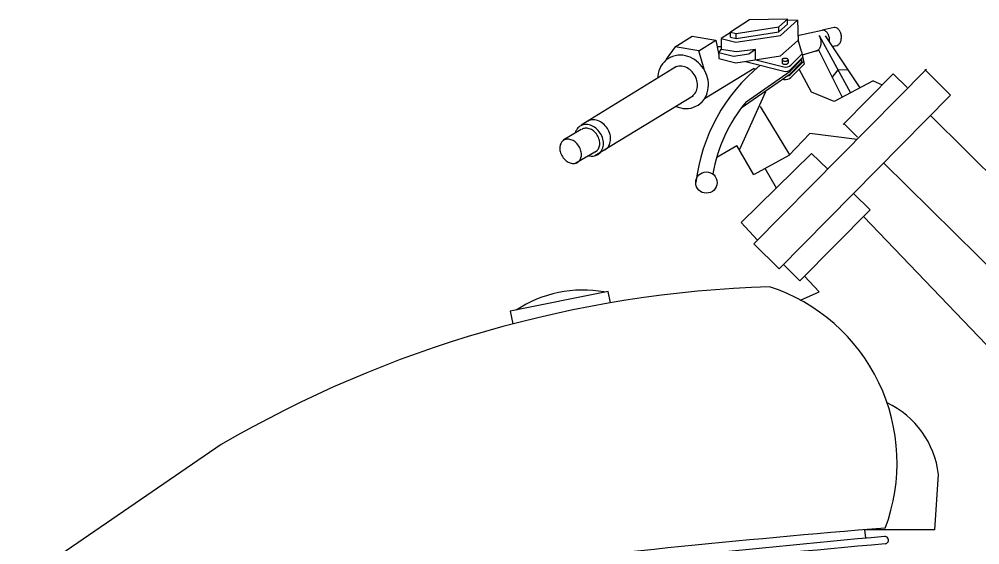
# Model space of a CAD drawing. Header units: millimetres. Extents: x -390 to 2317, y 0 to 1124.
# Drawn here: x 665 to 1324, y 763 to 1124 of the extents above; entities that cross this region are included whole.
import ezdxf

# ---------------------------------------------------------------- set-up
doc = ezdxf.new("R2010")
doc.units = ezdxf.units.MM
doc.layers.add('ceco.net 102 chopper', color=7, linetype='Continuous')

msp = doc.modelspace()

# ---------------------------------------------------------------- linework, layer by layer
at = {"layer": 'ceco.net 102 chopper'}
for p, q in [((1192.22, 1120.93), (1192.22, 1124.31)), ((1199.13, 1123.62), (1199.47, 1110.03)), ((1153.11, 1112.05), (1153.11, 1115.43)), ((1186.23, 1115.64), (1186.23, 1119.01)), ((1199.13, 1113.22), (1216.14, 1116.77)), ((1224.27, 1118.64), (1216.14, 1116.77)), ((1126.79, 1112.63), (1143.03, 1109.8)), ((1143.03, 1109.8), (1145.09, 1099.63)), ((1146.72, 1110.98), (1146.72, 1103.42)), ((1156.97, 1111.11), (1156.97, 1114.48)), ((1187.36, 1099.04), (1199.13, 1109.44)), ((1201.97, 1102.23), (1199.47, 1110.03)), ((1213.99, 1113.03), (1235.59, 1073.82)), ((1218.14, 1112.78), (1241.92, 1077.2)), ((1143.87, 1105.66), (1146.72, 1105.66)), ((1145.09, 1101.29), (1146.72, 1103.42)), ((1157.29, 1101.88), (1146.72, 1103.42)), ((1170.26, 1103.42), (1157.29, 1101.88)), ((1170.26, 1103.42), (1165.79, 1100.34)), ((1170.34, 1096.41), (1170.26, 1103.42)), ((1201.97, 1102.23), (1203.6, 1093.37)), ((1213.68, 1103.02), (1202.4, 1099.64)), ((1213.31, 1103.77), (1229.69, 1070.68)), ((1225.47, 1106), (1223.04, 1105.44)), ((1145.09, 1101.29), (1145.09, 1097.2)), ((1155.23, 1098.69), (1145.09, 1101.29)), ((1145.09, 1097.2), (1156.86, 1094.32)), ((1165.79, 1100.34), (1155.23, 1098.69)), ((1156.86, 1094.32), (1187.36, 1099.04)), ((1163.49, 1095.35), (1189.83, 1088.6)), ((1170.48, 1096.43), (1189.83, 1091.48)), ((1188.57, 1096.45), (1188.57, 1094.32)), ((1192.69, 1096.45), (1192.69, 1094.32)), ((1194.19, 1088.7), (1201.94, 1096.57)), ((1194.62, 1092.81), (1202.28, 1100.54)), ((1194.62, 1089.93), (1202.73, 1098.12)), ((1194.62, 1086.56), (1203.25, 1095.27)), ((1201.94, 1096.57), (1201.45, 1096.82)), ((1201.94, 1096.57), (1201.94, 1094.7)), ((1116.04, 1091.74), (1050.61, 1051.6)), ((1169.41, 1090.45), (1135.23, 1069.7)), ((1163.83, 1067.59), (1194.19, 1088.7)), ((1287.75, 1090.04), (1169.21, 970.03)), ((1169.41, 1090.45), (1170.47, 1090.18)), ((1194.19, 1086.82), (1201.94, 1094.7)), ((1194.62, 1084.31), (1203.6, 1093.37)), ((1208.82, 1074.07), (1200.32, 1089.95)), ((1222.92, 1084.37), (1227.08, 1089.44)), ((1227.08, 1089.44), (1233.45, 1089.86)), ((1286.53, 1089.74), (1304.32, 1072.17)), ((1160.53, 1063.43), (1194.19, 1086.82)), ((1188.98, 1083.2), (1189.83, 1082.98)), ((1230.38, 1052.03), (1264.76, 1086.85)), ((1264.76, 1086.85), (1274.41, 1077.32)), ((1251.07, 1082.07), (1224.32, 1067.82)), ((1251.07, 1082.07), (1257.3, 1079.29)), ((1127.65, 1071.64), (1059.86, 1030.47)), ((1177.19, 1074.45), (1159.32, 1034.82)), ((1186.53, 952.92), (1304.32, 1072.17)), ((1224.32, 1067.82), (1208.82, 1074.07)), ((1173.57, 1064.32), (1193.6, 1031.24)), ((1290.37, 1058.05), (1485.72, 865.11)), ((1240.4, 1043.3), (1231.51, 1052.09)), ((1050.49, 1048.6), (1038.24, 1041.12)), ((1207.69, 1045.82), (1193.07, 1030.7)), ((1240.01, 1041.71), (1207.69, 1045.82)), ((1143.69, 1029.64), (1157.52, 1037.63)), ((1169.21, 1017.38), (1157.52, 1037.63)), ((1061.49, 1033.83), (1046.79, 1025.38)), ((1160.41, 984.54), (1208.79, 1032.06)), ((1193.07, 1030.7), (1169.44, 1017.7)), ((1219.9, 1021.35), (1208.79, 1032.06)), ((1453.98, 832.2), (1258.24, 1025.52)), ((1184.6, 1008.3), (1176.82, 1021.78)), ((1237.52, 1004.54), (1248.97, 993.23)), ((1200.81, 944.56), (1248.97, 993.23)), ((1171.63, 972.48), (1160.41, 984.54)), ((1411.8, 814.06), (1244.48, 988.69)), ((1186.53, 952.92), (1169.21, 970.03)), ((1189.4, 955.82), (1200.81, 944.56)), ((1069.12, 937.16), (1001.84, 923.79)), ((1070.65, 929.47), (1069.12, 937.16)), ((1201.24, 931.3), (1213.92, 937.09)), ((1001.84, 923.79), (1003.57, 915.05)), ((803.32, 832.05), (670.42, 741.1)), ((1293.4, 773.56), (1295.97, 811.59)), ((1293.4, 773.56), (1245.23, 773.56)), ((1245.23, 773.56), (1245.76, 767.71))]:
    msp.add_line(p, q, dxfattribs=at)
for points in [[(1146.72, 1110.98), (1156.86, 1108.5), (1187.36, 1113.22), (1199.13, 1123.62), (1192.22, 1123.5)], [(1153.47, 1115.34), (1146.72, 1110.98)], [(1153.11, 1112.05), (1156.97, 1111.11), (1186.23, 1115.64), (1192.22, 1120.93)], [(1115.02, 1105.31), (1126.79, 1112.63)], [(1131.26, 1102.47), (1143.03, 1109.8)], [(1134.95, 1089.95), (1131.26, 1102.47), (1115.02, 1105.31), (1108.92, 1096.8)], [(1213.92, 937.09), (1203.97, 947.7)]]:
    msp.add_lwpolyline(points, dxfattribs=at)
msp.add_lwpolyline([(1153.11, 1115.43), (1156.97, 1114.48), (1186.23, 1119.01), (1192.22, 1124.31), (1166.14, 1123.85)], close=True, dxfattribs=at)
for points in [[(1221.03, 1108.46, 0.065966), (1221.12, 1110.86, 0.069858), (1220.52, 1113.34, 0.081694), (1219.41, 1115.21, 0.106931), (1217.77, 1116.48, 0.135739), (1216.14, 1116.77, 0.135739)], [(1225.47, 1106, 0.135739), (1227.01, 1106.59, 0.106931), (1228.39, 1108.15, 0.081694), (1229.13, 1110.19, 0.069858), (1229.24, 1112.74, 0.069858), (1228.65, 1115.21, 0.081694), (1227.53, 1117.08, 0.106931), (1225.89, 1118.35, 0.135739), (1224.27, 1118.64, 0.135739)], [(1211.6, 1102.37, 0.135739), (1213.14, 1102.96, 0.106931), (1214.51, 1104.52, 0.081694), (1215.25, 1106.57, 0.069858), (1215.37, 1109.11, 0.069858), (1214.77, 1111.59, 0.06152), (1213.99, 1113.03, 0.106931)], [(1110.15, 1097.18, 0.120128), (1105.32, 1092.04, 0.104979), (1103.18, 1085.25, 0.018996), (1103.09, 1083.8, 0.080082)], [(1115.66, 1064.36, 0.020878), (1117.16, 1063.79, 0.104979), (1124.22, 1063.01, 0.120128), (1130.88, 1065.35, 0.120128), (1135.71, 1070.5, 0.104979), (1137.86, 1077.28, 0.088869), (1137.31, 1084.02, 0.080082), (1134.49, 1090.37, 0.080082), (1129.82, 1095.52, 0.088869), (1123.88, 1098.74, 0.104979), (1116.81, 1099.52, 0.120128), (1110.15, 1097.18, 0.120128)], [(1126.92, 1071.72, 0.114806), (1129.19, 1074.19, 0.104979), (1130.39, 1078, 0.088869), (1130.06, 1082.11, 0.080082), (1128.21, 1086.28, 0.080082), (1125.14, 1089.66, 0.088869), (1121.52, 1091.62, 0.104979), (1117.55, 1092.06, 0.120128), (1114.24, 1090.89, 0.120128)], [(1188.57, 1094.32, 0.181416), (1188.69, 1093.99, 0.102873), (1189.17, 1093.63, 0.062304), (1189.79, 1093.42, 0.048538), (1190.63, 1093.34, 0.048538), (1191.47, 1093.42, 0.062304), (1192.09, 1093.63, 0.102873), (1192.57, 1093.99, 0.181404), (1192.69, 1094.32, 0.181416)], [(1049.63, 1050.73, 0.120128), (1047.23, 1048.17, 0.05934), (1046.35, 1046.07, 0.01805)], [(1055.72, 1030.51, 0.082645), (1058.87, 1030.31, 0.120128), (1062.18, 1031.47, 0.120128), (1064.58, 1034.02, 0.104979), (1065.78, 1037.83, 0.088869), (1065.45, 1041.94, 0.080082), (1063.6, 1046.11, 0.080082), (1060.53, 1049.49, 0.088869), (1056.91, 1051.45, 0.104979), (1052.94, 1051.89, 0.120128), (1049.63, 1050.73, 0.120128)], [(1059.87, 1033.09, 0.054039), (1060.81, 1033.56, 0.120128), (1062.4, 1035.26, 0.104979), (1063.29, 1038.08, 0.088869), (1063.03, 1041.3, 0.080082), (1061.5, 1044.75, 0.080082), (1058.97, 1047.54, 0.088869), (1056.13, 1049.08, 0.104979), (1053.19, 1049.4, 0.120128), (1051, 1048.63, 0.120128)], [(1066.48, 1034.31, 0.023325), (1067.07, 1034.66, 0.120128), (1069.47, 1037.21, 0.104979), (1070.68, 1041.02, 0.088869), (1070.35, 1045.13, 0.080082), (1068.5, 1049.3, 0.080082), (1065.43, 1052.68, 0.088869), (1061.81, 1054.64, 0.104979), (1057.84, 1055.08, 0.120128), (1054.53, 1053.92, 0.120128)]]:
    msp.add_lwpolyline(points, format="xyb", dxfattribs=at)
for points in [[(1188.57, 1096.45, 0.181416), (1188.69, 1096.12, 0.102873), (1189.17, 1095.75, 0.062304), (1189.79, 1095.55, 0.048538), (1190.63, 1095.47, 0.048538), (1191.47, 1095.55, 0.062304), (1192.09, 1095.75, 0.102873), (1192.57, 1096.12, 0.181416), (1192.69, 1096.45, 0.181416), (1192.57, 1096.77, 0.102873), (1192.09, 1097.14, 0.062304), (1191.47, 1097.34, 0.048538), (1190.63, 1097.42, 0.048538), (1189.79, 1097.34, 0.062304), (1189.17, 1097.14, 0.102873), (1188.69, 1096.77, 0.181416)], [(1038.37, 1041.07, 0.120128), (1036.78, 1039.38, 0.104979), (1035.89, 1036.56, 0.088869), (1036.15, 1033.33, 0.080082), (1037.68, 1029.89, 0.080082), (1040.21, 1027.1, 0.088869), (1043.05, 1025.56, 0.104979), (1045.99, 1025.23, 0.120128), (1048.18, 1026, 0.120128), (1049.77, 1027.69, 0.104979), (1050.66, 1030.51, 0.088869), (1050.4, 1033.74, 0.080082), (1048.87, 1037.18, 0.080082), (1046.34, 1039.97, 0.088869), (1043.5, 1041.52, 0.104979), (1040.56, 1041.84, 0.120128)]]:
    msp.add_lwpolyline(points, format="xyb", close=True, dxfattribs=at)
msp.add_circle((1136.58, 1012.1), 7.34, dxfattribs=at)
for centre, radius, start, end in [((1252.27, 997.13), 123.9, 129.46726, 173.0635), ((1191.07, 1096.32), 5, 255.64439, 315.2784), ((1191.07, 1093.45), 5, 255.64439, 315.2784), ((1191.07, 1087.82), 5, 255.64439, 315.2784), ((1191.07, 1090.07), 5, 277.83031, 315.2784), ((1243.96, 1000.76), 104.35, 140.16863, 170.48751), ((1205.37, 144.31), 796.63, 91.8312, 120.3104), ((1051.78, 855.03), 83.17, 79.86249, 123.4835), ((1140.13, 819.49), 127.41, 339.42474, 71.80292), ((1233.8, 804.19), 62.61, 6.78168, 64.56955), ((1804.35, -5994.58), 6791.19, 94.602486, 99.662169), ((1946.21, -6947.11), 7746.55, 95.089988, 99.514193), ((1259.14, 766.4), 2.5, 273.07844, 97.76192), ((1945.96, -6945.48), 7739.9, 95.090024, 99.514433)]:
    msp.add_arc(centre, radius, start, end, dxfattribs=at)

doc.saveas('drawing.dxf')
